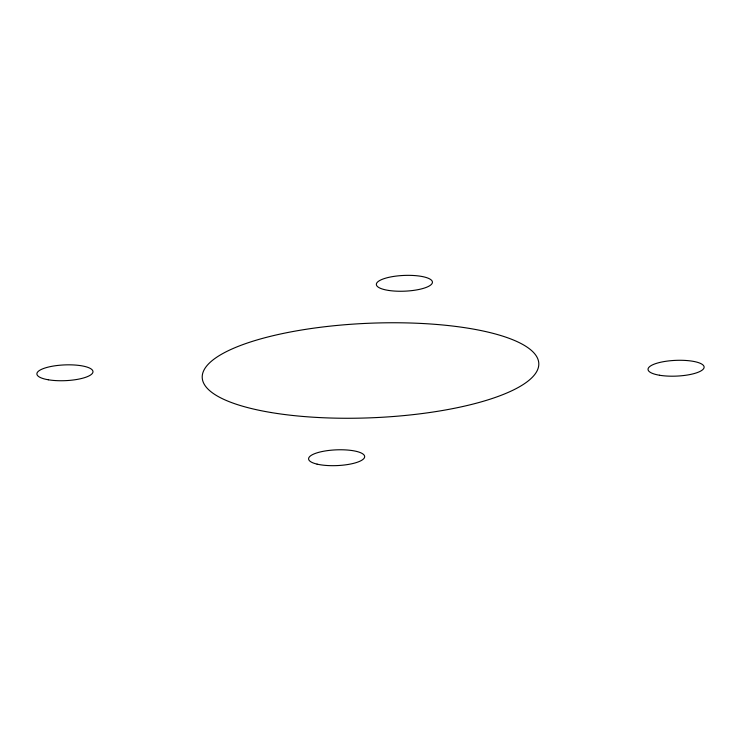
<?xml version="1.0" encoding="UTF-8"?>
<svg xmlns="http://www.w3.org/2000/svg" width="741" height="741" viewBox="0 0 741 741"><rect width="100%" height="100%" fill="white"/><g stroke="black" fill="none" stroke-linecap="round" stroke-linejoin="round"><path stroke-width="1.11" d="M317.092 464.135A28.075 7.882 -2.4 0 0 363.822 458.596A28.075 7.882 -2.4 0 0 328.958 450.435A28.075 7.882 -2.4 0 0 317.092 464.135M270.798 412.478A168.439 47.276 -2.4 0 0 537.781 369.268A168.439 47.276 -2.4 0 0 302.921 329.791A168.439 47.276 -2.4 0 0 270.798 412.478M48.313 379.781A28.075 7.882 -2.4 0 0 92.81 372.575A28.075 7.882 -2.4 0 0 53.667 365.998A28.075 7.882 -2.4 0 0 48.313 379.781M389.016 290.491A28.075 7.882 -2.4 0 0 432.383 282.664A28.075 7.882 -2.4 0 0 391.73 276.754A28.075 7.882 -2.4 0 0 389.016 290.491M659.453 375.233A28.075 7.882 -2.4 0 0 703.95 368.027A28.075 7.882 -2.4 0 0 664.807 361.451A28.075 7.882 -2.4 0 0 659.453 375.233"/></g></svg>
